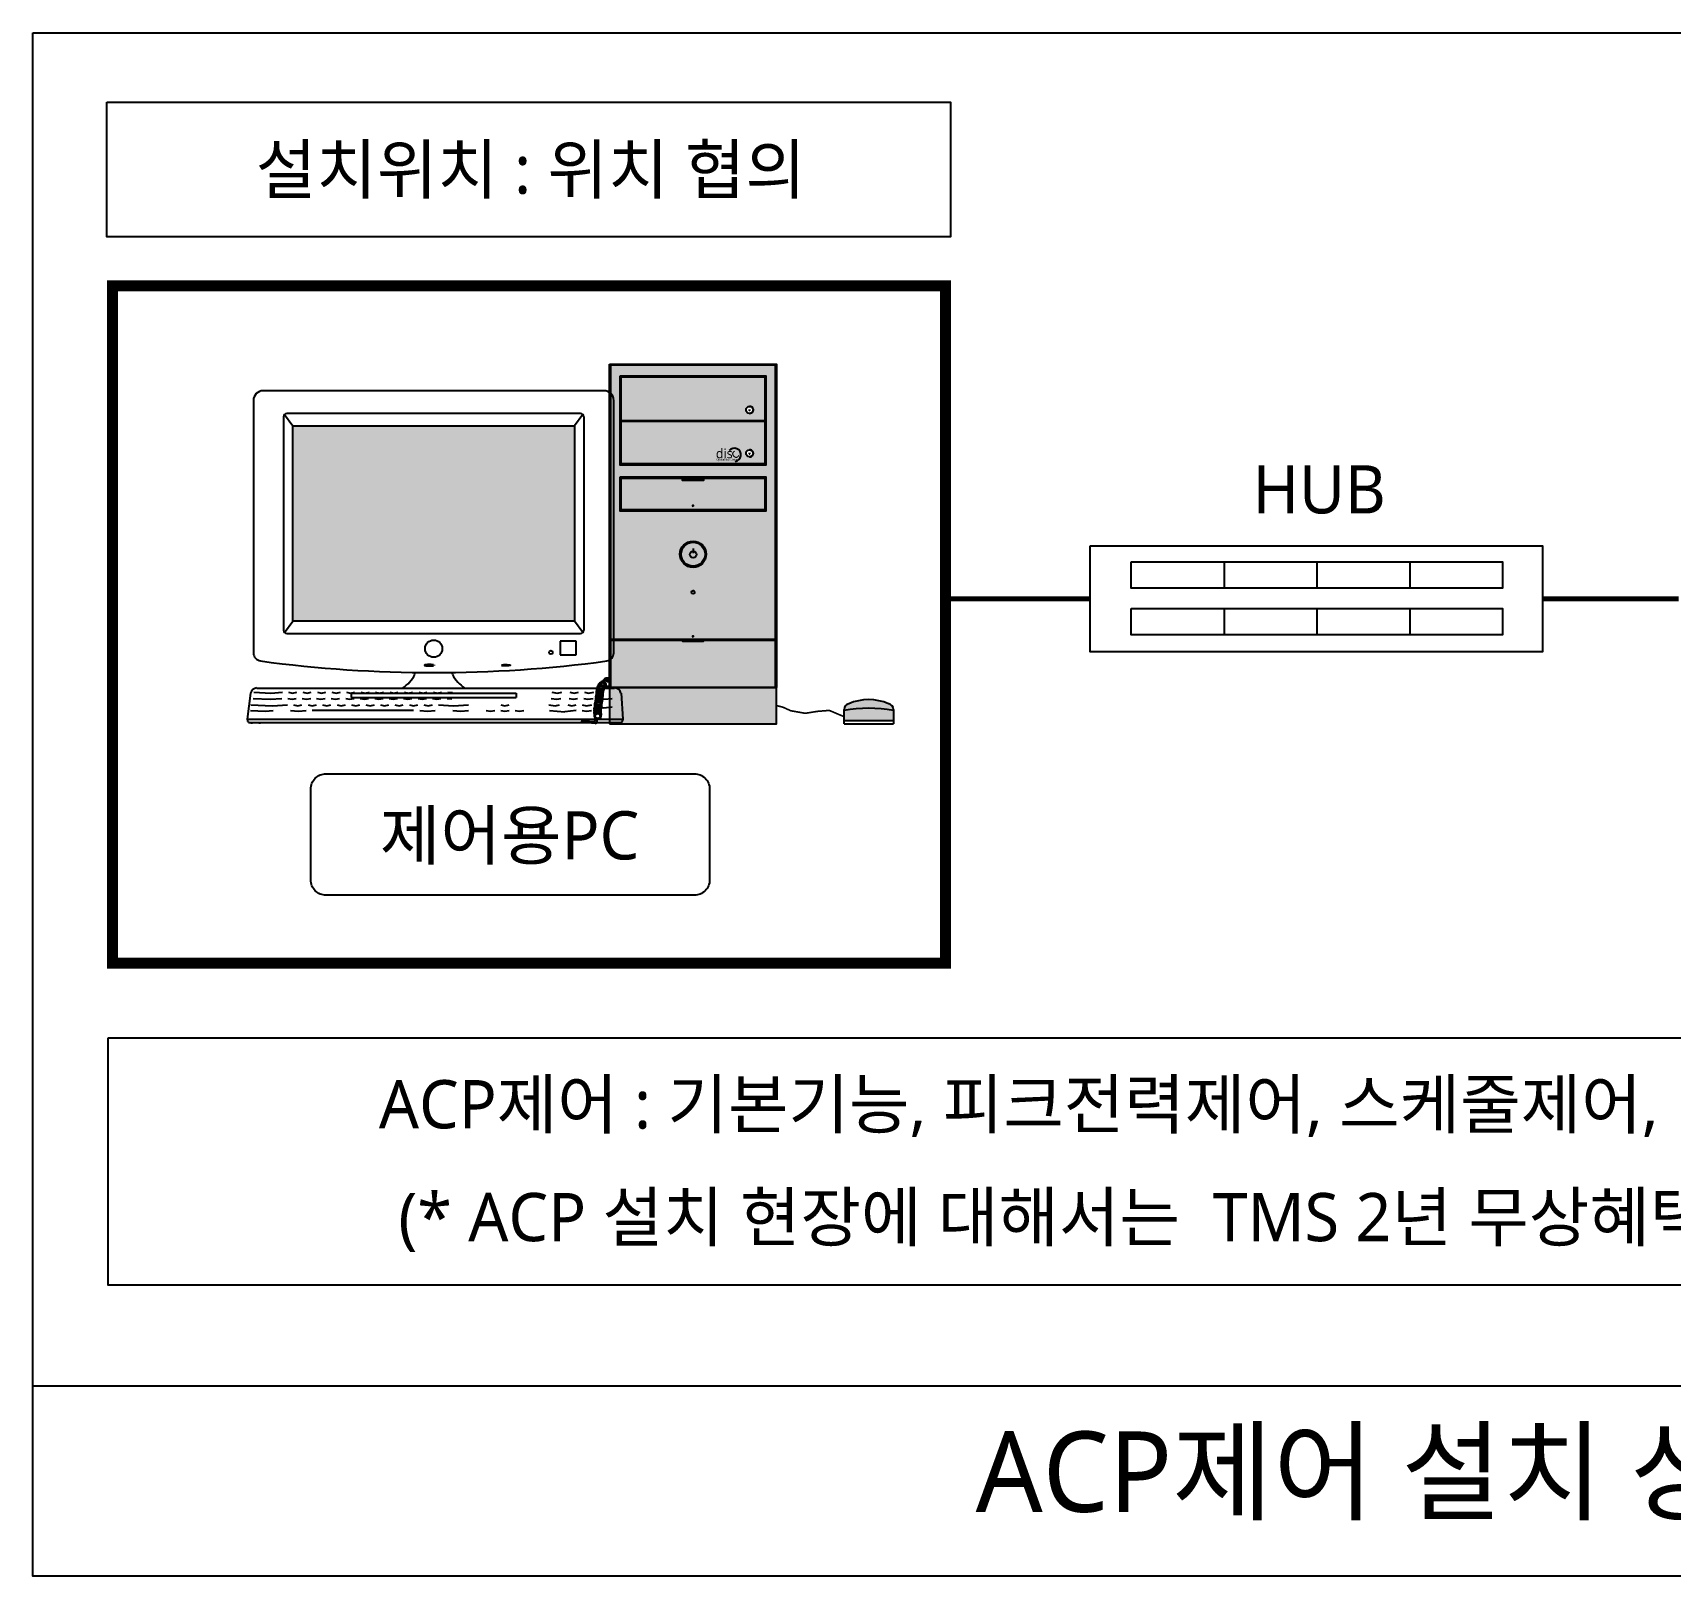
# Model space of a CAD drawing. Header units: millimetres. Extents: x 10547 to 11305, y 9897 to 10391.
# Drawn here: x 11041 to 11142.8, y 9947.2 to 10043.2 of the extents above; entities that cross this region are included whole.
import ezdxf
from ezdxf.enums import TextEntityAlignment as Align

# ---------------------------------------------------------------- set-up
doc = ezdxf.new("R2010")
doc.units = ezdxf.units.MM
doc.layers.add('TEXT', color=2, linetype='Continuous')
doc.styles.add('LG전자', font='')
doc.styles.get('LG전자').set_extended_font_data('Malgun Gothic')

msp = doc.modelspace()

# ---------------------------------------------------------------- hatches: boundary and pattern name
at = {"layer": 'TEXT'}
h = msp.add_hatch(color=9, dxfattribs=at)
h.paths.add_polyline_path([(11087.17, 10022.49), (11076.92, 10022.49), (11076.92, 10005.45), (11087.17, 10005.45)])
h.paths.add_polyline_path([(11077.51, 10016.27), (11077.51, 10021.83), (11086.58, 10021.83), (11086.58, 10016.27)], flags=16)
h.paths.add_polyline_path([(11082.01, 10005.64), (11082.08, 10005.64), (11082.05, 10005.58)], flags=16)
h = msp.add_hatch(color=8, dxfattribs=at)
h.paths.add_polyline_path([(11077.58, 10019.05), (11086.51, 10019.05), (11086.51, 10021.76), (11077.58, 10021.76)])
h.paths.add_polyline_path([(11085.57, 10019.93, -1.059737), (11085.57, 10019.49, -1.059737)], flags=16)
h = msp.add_hatch(color=8, dxfattribs=at)
h.paths.add_polyline_path([(11077.58, 10018.98), (11077.58, 10016.35), (11086.51, 10016.35), (11086.51, 10018.98)])
h.paths.add_polyline_path([(11085.57, 10017.22, -1.059737), (11085.57, 10016.79, -0.431302), (11085.34, 10017.01, -0.431302)], flags=16)
h.paths.add_polyline_path([(11083.51, 10016.49), (11084.79, 10016.49), (11084.79, 10016.71), (11083.51, 10016.71)], flags=24)
h.paths.add_polyline_path([(11084.68, 10016.46), (11085.11, 10016.89), (11084.65, 10017.35), (11084.22, 10016.92)], flags=24)
h.paths.add_polyline_path([(11083.38, 10016.56), (11084.59, 10016.56), (11084.59, 10017.43), (11083.38, 10017.43)], flags=24)
for color, points in [(9, [(11074.67, 10018.71), (11057.17, 10018.71), (11057.17, 10006.58), (11074.67, 10006.58)]), (8, [(11087.17, 10005.38), (11082.67, 10005.38), (11082.67, 10005.3), (11081.42, 10005.3), (11081.42, 10005.38), (11076.92, 10005.38), (11076.92, 10002.45), (11087.17, 10002.45)]), (8, [(11076.85, 10000.18), (11087.24, 10000.18), (11087.24, 10002.45), (11076.85, 10002.45)]), (9, [(11094.51, 10001.01), (11094.51, 10001.07, 0.350135), (11094.21, 10001.44, 0.000139), (11094.21, 10001.44, 0.207614), (11091.73, 10001.44, 0.350323), (11091.44, 10001.07, -0.000029), (11091.44, 10001.07), (11091.44, 10001.07), (11091.44, 10001.01, -0.089962)]), (8, [(11091.44, 10001.01), (11091.44, 10000.4), (11094.51, 10000.4), (11094.51, 10001.01, 0.089962)])]:
    msp.add_hatch(color=color, dxfattribs=at).paths.add_polyline_path(points)
h = msp.add_hatch(color=8, dxfattribs=at)
h.paths.add_polyline_path([(11086.51, 10013.49), (11086.51, 10015.47), (11077.58, 10015.47), (11077.58, 10013.49)])
h.paths.add_polyline_path([(11081.39, 10015.32), (11081.39, 10015.4), (11082.7, 10015.4), (11082.7, 10015.32)], flags=16)
h.paths.add_polyline_path([(11082.01, 10013.76), (11082.08, 10013.76), (11082.05, 10013.7)], flags=16)
h = msp.add_hatch(color=8, dxfattribs=at)
h.paths.add_polyline_path([(11082.86, 10010.73, 1), (11081.23, 10010.73, 1)])
h.paths.add_polyline_path([(11082.79, 10010.73, 1), (11081.3, 10010.73, 1)], flags=16)
h.paths.add_polyline_path([(11081.84, 10010.72, -1), (11082.25, 10010.72, -1)], flags=0)

# ---------------------------------------------------------------- linework, layer by layer
at = {"layer": 'TEXT', "color": 3}
for p, q in [((11076.51, 10020.9), (11055.32, 10020.9)), ((11054.72, 10020.29), (11054.72, 10004.6)), ((11077.12, 10004.6), (11077.12, 10020.29)), ((11064.75, 10003.27), (11064.75, 10003.38)), ((11067.09, 10003.27), (11067.09, 10003.38)), ((11054.53, 10002.09), (11054.32, 10000.47)), ((11054.93, 10002.41), (11077.17, 10002.41)), ((11077.57, 10002.09), (11077.69, 10000.48)), ((11091.44, 10000.18), (11091.44, 10001.07)), ((11094.51, 10001.07), (11094.51, 10000.18)), ((11054.41, 10000.27), (11077.61, 10000.27)), ((11054.58, 10000.27), (11054.58, 10000.18)), ((11055.08, 10000.27), (11055.08, 10000.18)), ((11076.94, 10000.27), (11076.94, 10000.18)), ((11077.43, 10000.27), (11077.43, 10000.18)), ((11091.44, 10000.4), (11094.51, 10000.4)), ((11091.44, 10000.18), (11094.51, 10000.18))]:
    msp.add_line(p, q, dxfattribs=at)
at = {"layer": 'TEXT', "color": 1}
for p, q in [((11056.59, 10019.28), (11056.59, 10006.01)), ((11075.05, 10019.48), (11056.79, 10019.48)), ((11075.25, 10019.28), (11075.25, 10006.01)), ((11085.53, 10019.69), (11085.58, 10019.69)), ((11085.53, 10016.98), (11085.58, 10016.98)), ((11082.05, 10011.08), (11082.05, 10010.79)), ((11056.79, 10005.81), (11075.05, 10005.81)), ((11054.32, 10000.47), (11077.69, 10000.47))]:
    msp.add_line(p, q, dxfattribs=at)
at = {"layer": 'TEXT', "color": 8}
for p, q in [((11056.65, 10019.42), (11057.17, 10018.71)), ((11075.19, 10019.42), (11074.67, 10018.71)), ((11057.17, 10018.71), (11074.67, 10018.71)), ((11057.17, 10006.58), (11057.17, 10018.71)), ((11074.67, 10018.71), (11074.67, 10006.58)), ((11056.65, 10005.87), (11057.17, 10006.58)), ((11074.67, 10006.58), (11057.17, 10006.58)), ((11075.19, 10005.87), (11074.67, 10006.58)), ((11054.69, 10001.76), (11055.76, 10001.71)), ((11054.73, 10002.16), (11055.8, 10002.1)), ((11055.76, 10001.71), (11056.47, 10001.76)), ((11055.8, 10002.1), (11056.51, 10002.16)), ((11056.84, 10001.76), (11057.11, 10001.71)), ((11056.89, 10002.16), (11057.15, 10002.1)), ((11057.11, 10001.71), (11057.37, 10001.76)), ((11057.15, 10002.1), (11057.41, 10002.16)), ((11057.74, 10001.76), (11058.01, 10001.71)), ((11057.79, 10002.16), (11058.05, 10002.1)), ((11058.01, 10001.71), (11058.27, 10001.76)), ((11058.05, 10002.1), (11058.31, 10002.16)), ((11058.64, 10001.76), (11058.91, 10001.71)), ((11058.69, 10002.16), (11058.95, 10002.1)), ((11058.91, 10001.71), (11059.17, 10001.76)), ((11058.95, 10002.1), (11059.21, 10002.16)), ((11059.55, 10001.76), (11059.81, 10001.71)), ((11059.59, 10002.16), (11059.85, 10002.1)), ((11059.81, 10001.71), (11060.07, 10001.76)), ((11059.85, 10002.1), (11060.12, 10002.16)), ((11060.45, 10001.76), (11060.71, 10001.71)), ((11060.49, 10002.16), (11060.75, 10002.1)), ((11060.71, 10001.71), (11060.97, 10001.76)), ((11060.75, 10002.1), (11061.02, 10002.16)), ((11060.79, 10002.09), (11060.79, 10001.83)), ((11060.79, 10002.09), (11071.05, 10002.09)), ((11060.79, 10001.83), (11071.05, 10001.83)), ((11061.35, 10001.76), (11061.61, 10001.71)), ((11061.39, 10002.16), (11061.65, 10002.1)), ((11061.61, 10001.71), (11061.87, 10001.76)), ((11061.65, 10002.1), (11061.92, 10002.16)), ((11062.25, 10001.76), (11062.51, 10001.71)), ((11062.29, 10002.16), (11062.55, 10002.1)), ((11062.51, 10001.71), (11062.77, 10001.76)), ((11062.55, 10002.1), (11062.82, 10002.16)), ((11063.15, 10001.76), (11063.41, 10001.71)), ((11063.19, 10002.16), (11063.45, 10002.1)), ((11063.41, 10001.71), (11063.67, 10001.76)), ((11063.45, 10002.1), (11063.72, 10002.16)), ((11064.05, 10001.76), (11064.31, 10001.71)), ((11064.09, 10002.16), (11064.36, 10002.1)), ((11064.31, 10001.71), (11064.57, 10001.76)), ((11064.36, 10002.1), (11064.62, 10002.16)), ((11064.95, 10001.76), (11065.21, 10001.71)), ((11064.99, 10002.16), (11065.26, 10002.1)), ((11065.21, 10001.71), (11065.47, 10001.76)), ((11065.26, 10002.1), (11065.52, 10002.16)), ((11065.85, 10001.76), (11066.11, 10001.71)), ((11065.89, 10002.16), (11066.16, 10002.1)), ((11066.11, 10001.71), (11066.37, 10001.76)), ((11066.16, 10002.1), (11066.42, 10002.16)), ((11066.75, 10001.76), (11067.04, 10001.74)), ((11066.79, 10002.16), (11067.08, 10002.14)), ((11071.05, 10002.09), (11071.05, 10001.83)), ((11073.22, 10001.76), (11073.57, 10001.71)), ((11073.26, 10002.16), (11073.61, 10002.1)), ((11073.57, 10001.71), (11073.83, 10001.76)), ((11073.61, 10002.1), (11073.88, 10002.16)), ((11074.35, 10001.76), (11074.61, 10001.71)), ((11074.39, 10002.16), (11074.65, 10002.1)), ((11074.61, 10001.71), (11074.87, 10001.76)), ((11074.65, 10002.1), (11074.92, 10002.16)), ((11075.25, 10001.76), (11075.51, 10001.71)), ((11075.29, 10002.16), (11075.55, 10002.1)), ((11075.51, 10001.71), (11075.83, 10001.76)), ((11075.55, 10002.1), (11075.87, 10002.16)), ((11076.24, 10001.77), (11076.5, 10001.71)), ((11076.5, 10001.71), (11077.02, 10001.77)), ((11054.52, 10001.02), (11055.44, 10000.97)), ((11054.54, 10001.37), (11055.89, 10001.31)), ((11055.44, 10000.97), (11055.93, 10001.02)), ((11055.89, 10001.31), (11056.83, 10001.37)), ((11057.02, 10001.02), (11057.51, 10000.97)), ((11057.21, 10001.37), (11057.47, 10001.31)), ((11057.47, 10001.31), (11057.73, 10001.37)), ((11057.51, 10000.97), (11057.99, 10001.02)), ((11058.11, 10001.37), (11058.37, 10001.31)), ((11058.37, 10001.31), (11058.63, 10001.37)), ((11064.67, 10001.02), (11058.37, 10001.02)), ((11059.01, 10001.37), (11059.27, 10001.31)), ((11059.27, 10001.31), (11059.53, 10001.37)), ((11059.91, 10001.37), (11060.17, 10001.31)), ((11060.17, 10001.31), (11060.43, 10001.37)), ((11060.81, 10001.37), (11061.07, 10001.31)), ((11061.07, 10001.31), (11061.33, 10001.37)), ((11061.71, 10001.37), (11061.97, 10001.31)), ((11061.97, 10001.31), (11062.23, 10001.37)), ((11062.61, 10001.37), (11062.87, 10001.31)), ((11062.87, 10001.31), (11063.13, 10001.37)), ((11063.51, 10001.37), (11063.77, 10001.31)), ((11063.77, 10001.31), (11064.03, 10001.37)), ((11064.41, 10001.37), (11064.67, 10001.31)), ((11064.67, 10001.31), (11064.94, 10001.37)), ((11065.05, 10001.02), (11065.54, 10000.97)), ((11065.31, 10001.37), (11065.57, 10001.31)), ((11065.54, 10000.97), (11066.02, 10001.02)), ((11065.57, 10001.31), (11065.84, 10001.37)), ((11066.21, 10001.37), (11067.15, 10001.31)), ((11067.11, 10001.02), (11067.6, 10000.97)), ((11067.15, 10001.31), (11068.09, 10001.37)), ((11067.6, 10000.97), (11068.09, 10001.02)), ((11069.19, 10001.02), (11069.45, 10000.97)), ((11069.45, 10000.97), (11069.72, 10001.02)), ((11070.09, 10001.37), (11070.35, 10001.31)), ((11070.09, 10001.02), (11070.35, 10000.97)), ((11070.35, 10001.31), (11070.62, 10001.37)), ((11070.35, 10000.97), (11070.62, 10001.02)), ((11070.99, 10001.02), (11071.25, 10000.97)), ((11071.25, 10000.97), (11071.52, 10001.02)), ((11073.07, 10001.37), (11073.48, 10001.31)), ((11073.13, 10001.02), (11074.07, 10000.94)), ((11073.48, 10001.31), (11073.74, 10001.37)), ((11074.78, 10001.02), (11074.07, 10000.94)), ((11074.26, 10001.37), (11074.52, 10001.31)), ((11074.52, 10001.31), (11074.78, 10001.37)), ((11075.16, 10001.37), (11075.42, 10001.31)), ((11075.16, 10001.02), (11075.42, 10000.97)), ((11075.42, 10001.31), (11075.75, 10001.37)), ((11075.42, 10000.97), (11075.74, 10001.02)), ((11075.9, 10000.64), (11075.98, 10000.47)), ((11076.24, 10001.24), (11076.5, 10001.18)), ((11076.5, 10001.18), (11077.02, 10001.24)), ((11075.97, 10000.21), (11075.06, 10000.29)), ((11075.85, 10000.31), (11075.1, 10000.37)), ((11076.08, 10000.47), (11076.05, 10000.47))]:
    msp.add_line(p, q, dxfattribs=at)
at = {"layer": 'TEXT', "color": 7}
for p, q in [((11077.58, 10019.05), (11086.51, 10019.05)), ((11074.77, 10005.32), (11073.79, 10005.32)), ((11073.79, 10005.32), (11073.79, 10004.48)), ((11074.77, 10004.48), (11074.77, 10005.32)), ((11076.92, 10005.45), (11087.17, 10005.45)), ((11076.92, 10005.38), (11087.17, 10005.38)), ((11065.9, 10003.85), (11065.9, 10003.81)), ((11065.94, 10003.85), (11065.94, 10003.81)), ((11073.79, 10004.48), (11074.77, 10004.48))]:
    msp.add_line(p, q, dxfattribs=at)
at = {"layer": 'TEXT', "color": 30}
for p, q in [((11115.07, 10010.25), (11115.07, 10008.62)), ((11120.84, 10010.25), (11120.84, 10008.62)), ((11126.62, 10010.25), (11126.62, 10008.62)), ((11115.07, 10007.36), (11115.07, 10005.73)), ((11120.84, 10007.36), (11120.84, 10005.73)), ((11126.62, 10007.36), (11126.62, 10005.73))]:
    msp.add_line(p, q, dxfattribs=at)
at = {"layer": 'TEXT'}
msp.add_line((11040.99, 9959.01), (11217.6, 9959.01), dxfattribs=at)
for points in [[(11040.99, 10043.16), (11217.6, 10043.16), (11217.6, 9947.17), (11040.99, 9947.17)], [(11045.6, 10038.84), (11098.06, 10038.84), (11098.06, 10030.48), (11045.6, 10030.48)], [(11045.67, 9980.66), (11178.06, 9980.66), (11178.06, 9965.27), (11045.67, 9965.27)]]:
    msp.add_lwpolyline(points, close=True, dxfattribs=at)
at = {"layer": 'TEXT', "color": 8, "ltscale": 10}
msp.add_lwpolyline([(11097.75, 10027.43, 0.69, 0.69, 0), (11045.94, 10027.43, 0.69, 0.69, 0), (11045.94, 9985.3, 0.69, 0.69, 0), (11097.75, 9985.3, 0.69, 0.69, 0), (11097.75, 10027.43, 0.69, 0.69, 0)], format="xyseb", dxfattribs=at)
at = {"layer": 'TEXT', "color": 3, "linetype": 'Continuous'}
for points in [[(11076.85, 10022.56), (11087.24, 10022.56), (11087.24, 10002.45), (11076.85, 10002.45)], [(11076.85, 10000.18), (11087.24, 10000.18), (11087.24, 10002.45), (11076.85, 10002.45)]]:
    msp.add_lwpolyline(points, close=True, dxfattribs=at)
at = {"layer": 'TEXT', "color": 7}
for points in [[(11076.92, 10002.45), (11087.17, 10002.45), (11087.17, 10022.49), (11076.92, 10022.49)], [(11077.51, 10021.83), (11086.58, 10021.83), (11086.58, 10016.27), (11077.51, 10016.27)], [(11077.51, 10015.54), (11086.58, 10015.54), (11086.58, 10013.42), (11077.51, 10013.42)], [(11077.58, 10015.47), (11086.51, 10015.47), (11086.51, 10013.49), (11077.58, 10013.49)], [(11081.39, 10015.4), (11082.7, 10015.4), (11082.7, 10015.32), (11081.39, 10015.32)]]:
    msp.add_lwpolyline(points, close=True, dxfattribs=at)
for points in [[(11077.58, 10019.05), (11077.58, 10021.76), (11086.51, 10021.76), (11086.51, 10019.05)], [(11086.51, 10018.98), (11077.58, 10018.98)], [(11086.51, 10018.98), (11086.51, 10016.35), (11077.58, 10016.35), (11077.58, 10018.98)], [(11082.67, 10005.38), (11082.67, 10005.3), (11081.42, 10005.3), (11081.42, 10005.38)]]:
    msp.add_lwpolyline(points, dxfattribs=at)
at = {"layer": 'TEXT', "color": 1}
for points in [[(11085.56, 10019.73), (11085.54, 10019.7), (11085.58, 10019.7)], [(11085.56, 10017.03), (11085.54, 10016.99), (11085.58, 10016.99)], [(11082.05, 10013.7), (11082.08, 10013.76), (11082.01, 10013.76)], [(11082.05, 10005.58), (11082.08, 10005.64), (11082.01, 10005.64)]]:
    msp.add_lwpolyline(points, close=True, dxfattribs=at)
at = {"layer": 'TEXT', "color": 30}
for points in [[(11106.74, 10011.26), (11134.87, 10011.26), (11134.87, 10004.66), (11106.74, 10004.66)], [(11109.3, 10010.25), (11132.39, 10010.25), (11132.39, 10008.62), (11109.3, 10008.62)], [(11109.3, 10007.36), (11132.39, 10007.36), (11132.39, 10005.73), (11109.3, 10005.73)]]:
    msp.add_lwpolyline(points, close=True, dxfattribs=at)
at = {"layer": 'TEXT', "color": 150, "const_width": 0.316}
for points in [[(11097.75, 10007.96), (11106.74, 10007.96)], [(11134.87, 10007.96), (11143.34, 10007.96)]]:
    msp.add_lwpolyline(points, dxfattribs=at)
at = {"layer": 'TEXT', "color": 7, "flags": 128}
msp.add_lwpolyline([(11065.9, 10003.85), (11065.85, 10003.86), (11065.8, 10003.86), (11065.74, 10003.87), (11065.68, 10003.87), (11065.62, 10003.87), (11065.56, 10003.87), (11065.5, 10003.86), (11065.45, 10003.86), (11065.41, 10003.85), (11065.37, 10003.85), (11065.35, 10003.84), (11065.34, 10003.83), (11065.34, 10003.83), (11065.35, 10003.82), (11065.37, 10003.81), (11065.41, 10003.81), (11065.45, 10003.8), (11065.5, 10003.8), (11065.56, 10003.8), (11065.62, 10003.79), (11065.68, 10003.79), (11065.74, 10003.8), (11065.8, 10003.8), (11065.85, 10003.8), (11065.9, 10003.81)], dxfattribs=at)
at = {"layer": 'TEXT', "color": 7, "extrusion": (0, 0, -1), "flags": 128}
msp.add_lwpolyline([(-11070.13, 10003.85), (-11070.17, 10003.86), (-11070.23, 10003.86), (-11070.28, 10003.87), (-11070.34, 10003.87), (-11070.41, 10003.87), (-11070.47, 10003.87), (-11070.52, 10003.86), (-11070.57, 10003.86), (-11070.62, 10003.85), (-11070.65, 10003.85), (-11070.68, 10003.84), (-11070.69, 10003.83), (-11070.69, 10003.83), (-11070.68, 10003.82), (-11070.65, 10003.81), (-11070.62, 10003.81), (-11070.57, 10003.8), (-11070.52, 10003.8), (-11070.47, 10003.8), (-11070.41, 10003.79), (-11070.34, 10003.79), (-11070.28, 10003.8), (-11070.23, 10003.8), (-11070.17, 10003.8), (-11070.13, 10003.81)], dxfattribs=at)
at = {"layer": 'TEXT', "color": 7, "const_width": 0.104}
msp.add_lwpolyline([(11091.44, 10000.63), (11090.52, 10001.02), (11089.77, 10000.96), (11089.03, 10000.84), (11088.12, 10001), (11087.64, 10001.22), (11087.24, 10001.32)], dxfattribs=at)
at = {"layer": 'TEXT'}
msp.add_lwpolyline([(11059.23, 9997.08), (11082.13, 9997.08, -0.414214), (11083.08, 9996.13), (11083.08, 9990.48, -0.414214), (11082.13, 9989.53), (11059.23, 9989.53, -0.414214), (11058.28, 9990.48), (11058.28, 9996.13, -0.414214)], format="xyb", close=True, dxfattribs=at)
at = {"layer": 'TEXT', "color": 7}
for centre, radius in [((11085.56, 10019.71), 0.219), ((11085.56, 10017.01), 0.219), ((11082.05, 10010.73), 0.817), ((11065.92, 10004.86), 0.536), ((11073.21, 10004.63), 0.115)]:
    msp.add_circle(centre, radius, dxfattribs=at)
at = {"layer": 'TEXT', "color": 1}
for centre, radius in [((11082.05, 10010.73), 0.743), ((11082.05, 10010.72), 0.207), ((11082.05, 10008.37), 0.103)]:
    msp.add_circle(centre, radius, dxfattribs=at)
at = {"layer": 'TEXT', "color": 8}
msp.add_circle((11076.12, 10000.67), 0.152, dxfattribs=at)
at = {"layer": 'TEXT', "color": 3}
for centre, radius, start, end in [((11055.32, 10020.29), 0.608, 90, 180), ((11076.51, 10020.29), 0.608, 0, 90), ((11055.22, 10004.6), 0.507, 180, 261.8945), ((11065.92, 10083.74), 80.37, 262.3008, 277.6992), ((11076.61, 10004.6), 0.507, 278.1055, 0), ((11062.6, 10004.41), 2.44, 304.7288, 331.8609), ((11069.24, 10004.41), 2.44, 208.1391, 235.2712), ((11054.93, 10002.01), 0.405, 90, 168.3609), ((11077.17, 10002.01), 0.405, 11.6391, 90), ((11092.97, 9998.57), 3.12, 66.5425, 113.4575), ((11091.81, 10001.07), 0.375, 102.7805, 180), ((11092.97, 9992.55), 8.6, 79.7188, 100.2812), ((11094.13, 10001.07), 0.375, 0, 77.2195), ((11054.65, 10000.48), 0.323, 182.322, 221.8898), ((11077.37, 10000.48), 0.323, 318.1102, 357.678)]:
    msp.add_arc(centre, radius, start, end, dxfattribs=at)
at = {"layer": 'TEXT', "color": 1}
for centre, radius, start, end in [((11085.58, 10019.71), 0.219, 266.6775, 93.3225), ((11056.79, 10019.28), 0.203, 90, 180), ((11075.05, 10019.28), 0.203, 0, 90), ((11085.58, 10017.01), 0.219, 266.6775, 93.3225), ((11056.79, 10006.01), 0.203, 180, 270), ((11075.05, 10006.01), 0.203, 270, 0)]:
    msp.add_arc(centre, radius, start, end, dxfattribs=at)
at = {"layer": 'TEXT', "color": 7}
msp.add_arc((11084.61, 10016.91), 0.416, 278.2132, 139.9948, dxfattribs=at)
at = {"layer": 'TEXT', "color": 8}
for centre, radius, start, end in [((11076.3, 10002.39), 0.224, 329.3128, 174.9383), ((11076.35, 10002.52), 0.224, 322.2864, 177.2764), ((11076.43, 10002.6), 0.224, 302.2353, 151.3948), ((11076.56, 10002.66), 0.224, 35.0567, 134.5656), ((11076.63, 10002.74), 0.224, 45.7354, 151.3948), ((11076.6, 10002.62), 0.224, 129.9056, 134.5656), ((11076.61, 10002.7), 0.224, 37.7972, 120.4527), ((11076.71, 10002.81), 0.224, 70.1504, 142.3797), ((11076.6, 10002.62), 0.224, 35.0567, 88.5679), ((11076.15, 10001.41), 0.224, 343.7234, 190.4916), ((11076.17, 10001.52), 0.224, 335.6802, 185.35), ((11076.19, 10001.63), 0.224, 335.7547, 184.2849), ((11076.21, 10001.85), 0.224, 349.6676, 196.2927), ((11076.21, 10001.74), 0.224, 335.6802, 185.35), ((11076.23, 10001.95), 0.224, 335.7866, 182.8054), ((11076.24, 10002.06), 0.224, 335.7547, 184.2849), ((11076.25, 10002.18), 0.224, 340.3126, 192.608), ((11076.27, 10002.3), 0.224, 335.6802, 185.35), ((11076.56, 10002.66), 0.224, 270.3007, 311.6809), ((11076.61, 10002.7), 0.224, 271.2932, 322.2028), ((11076.11, 10000.99), 0.224, 348.5026, 197.4577), ((11076.11, 10001.1), 0.224, 343.0245, 192.112), ((11076.11, 10000.88), 0.224, 357.4605, 201.5395), ((11076.13, 10000.78), 0.224, 344.1396, 189.3689), ((11076.12, 10000.69), 0.224, 258.9502, 190.7018), ((11076.13, 10001.18), 0.224, 335.1925, 177.3691), ((11076.15, 10001.31), 0.224, 335.363, 187.7119), ((11075.88, 10000.43), 0.108, 258.5456, 24.1519), ((11075.92, 10000.37), 0.166, 287.4216, 37.2584)]:
    msp.add_arc(centre, radius, start, end, dxfattribs=at)

# ---------------------------------------------------------------- texts
at = {"layer": 'TEXT', "color": 2, "style": 'LG전자'}
for s, p in [('설치위치 : 위치 협의', (11071.96, 10034.71)), ('제어용PC', (11070.64, 9993.28)), ('ACP제어 : 기본기능, 피크전력제어, 스케줄제어, 디멘드제어 ', (11112.73, 9976.45)), ('(* ACP 설치 현장에 대해서는  TMS 2년 무상혜택 제공)', (11109.38, 9969.37))]:
    msp.add_text(s, height=3, dxfattribs=at).set_placement(p, align=Align.MIDDLE)
at = {"layer": 'TEXT', "color": 7, "style": 'LG전자'}
for s, height, p in [('dis', 0.594, (11083.99, 10016.7)), ('Optical disk Drive', 0.1188, (11084.15, 10016.56))]:
    msp.add_text(s, height=height, dxfattribs=at).set_placement(p, align=Align.CENTER)
msp.add_text('c', height=0.594, rotation=45, dxfattribs=at).set_placement((11084.82, 10016.75), align=Align.CENTER)
at = {"layer": 'TEXT', "color": 2, "style": 'LG전자'}
msp.add_text('HUB', height=3, dxfattribs=at).set_placement((11120.98, 10014.77), align=Align.MIDDLE_CENTER)
at = {"layer": 'TEXT', "style": 'LG전자'}
msp.add_text('ACP제어 설치 상세도', height=5, dxfattribs=at).set_placement((11129.39, 9953.68), align=Align.MIDDLE_CENTER)

doc.saveas('drawing.dxf')
